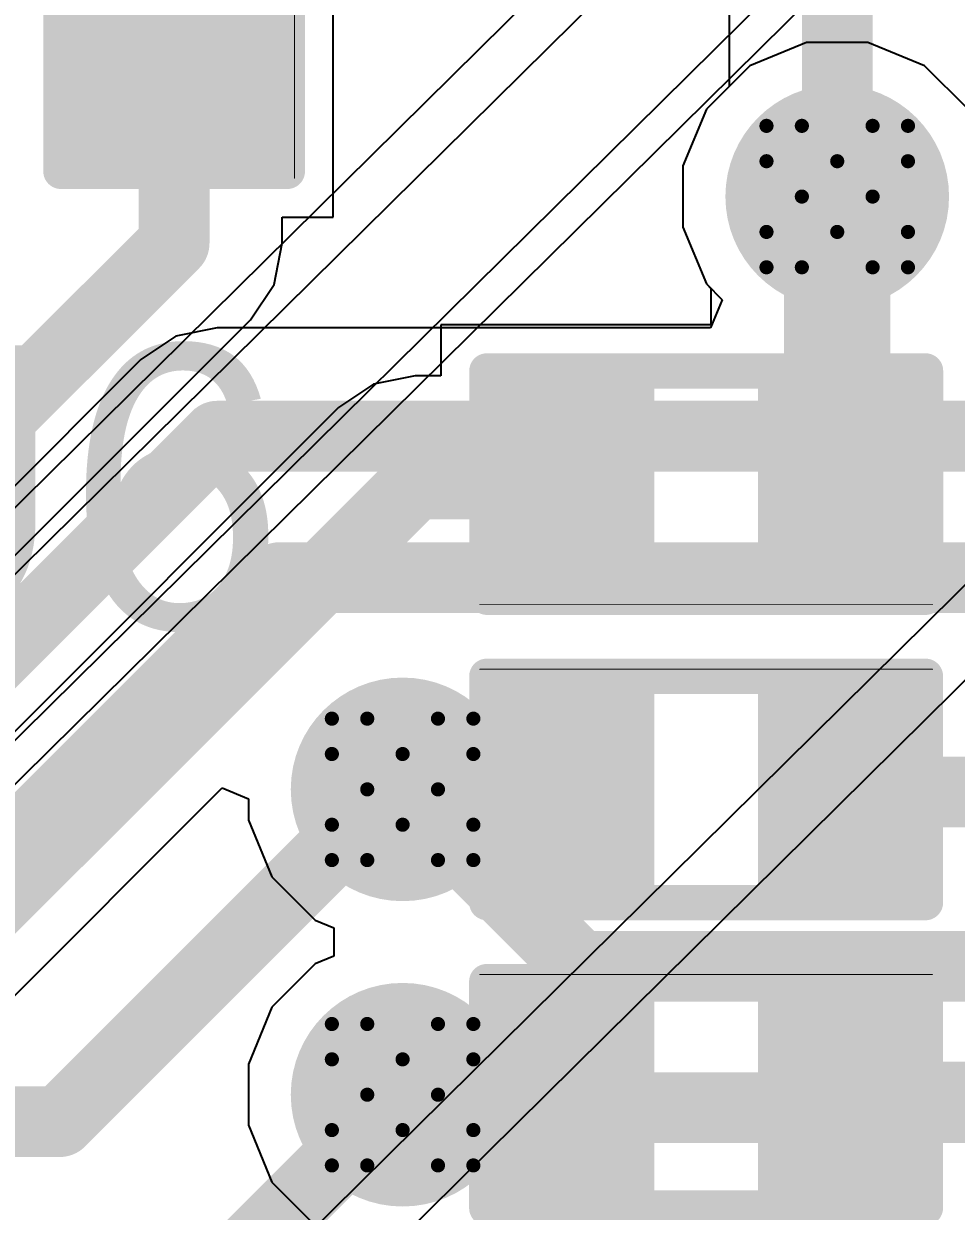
# Model space of a CAD drawing. Header units: inches. Extents: x 0 to 212, y 0 to 208.
# Drawn here: x 4.5354 to 4.6672, y 2.7731 to 2.941 of the extents above; entities that cross this region are included whole.
import ezdxf

# ---------------------------------------------------------------- set-up
doc = ezdxf.new("R2010")
doc.units = ezdxf.units.IN
doc.header["$MEASUREMENT"] = 0
for name, color, linetype in [('Bottom Layer', 5, 'Continuous'), ('Bottom Solder', 6, 'Continuous'), ('Drill Drawing', 1, 'Continuous'), ('Top Layer', 1, 'Continuous'), ('Top Overlay', 2, 'Continuous'), ('Top Paste', 8, 'Continuous'), ('Top Solder', 216, 'Continuous'), ('Via Holes', 16, 'Continuous')]:
    doc.layers.add(name, color=color, linetype=linetype)
doc.styles.add('Arial', font='', dxfattribs={"height": 0.2})
doc.styles.get('Arial').set_extended_font_data('Arial')

# ---------------------------------------------------------------- blocks, each defined once
blk = doc.blocks.new('28_UFQFPN__4_4__11')
at = {"layer": 'Top Solder'}
for p in [(-0.06255, -0.05074), (-0.05074, -0.06255), (0.06147, -0.06255), (0.06737, 0.08706), (0.08706, 0.06737), (0.08706, -0.05074)]:
    blk.add_line(p, (207.68418, 205.16589), dxfattribs=at)
blk = doc.blocks.new('R___0402_38')
at = {"layer": 'Top Layer'}
for points in [[(-0.0275, -0.0125), (-0.0275, 0.0125), (-0.0095, 0.0125), (-0.0095, -0.0125)], [(0.0095, -0.0125), (0.0095, 0.0125), (0.0275, 0.0125), (0.0275, -0.0125)]]:
    blk.add_hatch(color=1, dxfattribs=at).paths.add_polyline_path(points)
at = {"layer": 'Top Paste'}
for points in [[(-0.0275, -0.0125), (-0.0275, 0.0125), (-0.0095, 0.0125), (-0.0095, -0.0125)], [(0.0095, -0.0125), (0.0095, 0.0125), (0.0275, 0.0125), (0.0275, -0.0125)]]:
    blk.add_hatch(color=8, dxfattribs=at).paths.add_polyline_path(points)
at = {"layer": 'Top Solder'}
for points in [[(-0.02967, -0.01467), (-0.02967, 0.01467), (-0.00733, 0.01467), (-0.00733, -0.01467)], [(0.00733, -0.01467), (0.00733, 0.01467), (0.02967, 0.01467), (0.02967, -0.01467)]]:
    blk.add_hatch(color=216, dxfattribs=at).paths.add_polyline_path(points)
at = {"layer": 'Top Overlay'}
for points in [[(-0.031, 0.016, 0.005, 0.005, 0), (-0.031, -0.016, 0.005, 0.005, 0)], [(-0.031, 0.016, 0.005, 0.005, 0), (0.031, 0.016, 0.005, 0.005, 0)], [(0.031, 0.016, 0.005, 0.005, 0), (0.031, -0.016, 0.005, 0.005, 0)], [(-0.031, -0.016, 0.005, 0.005, 0), (0.031, -0.016, 0.005, 0.005, 0)], [(-0.032, -0.017, 0.000127, 0.000127, 0), (0.032, -0.017, 0.000127, 0.000127, 0)]]:
    blk.add_lwpolyline(points, format="xyseb", dxfattribs=at)
for points in [[(-0.03225, 0.016, 0.0025, 0.0025, 1), (-0.02975, 0.016, 0.0025, 0.0025, 1)], [(-0.03225, 0.016, 0.0025, 0.0025, 1), (-0.02975, 0.016, 0.0025, 0.0025, 1)], [(0.02975, 0.016, 0.0025, 0.0025, 1), (0.03225, 0.016, 0.0025, 0.0025, 1)], [(0.02975, 0.016, 0.0025, 0.0025, 1), (0.03225, 0.016, 0.0025, 0.0025, 1)], [(-0.03225, -0.016, 0.0025, 0.0025, 1), (-0.02975, -0.016, 0.0025, 0.0025, 1)], [(-0.03225, -0.016, 0.0025, 0.0025, 1), (-0.02975, -0.016, 0.0025, 0.0025, 1)], [(0.02975, -0.016, 0.0025, 0.0025, 1), (0.03225, -0.016, 0.0025, 0.0025, 1)], [(0.02975, -0.016, 0.0025, 0.0025, 1), (0.03225, -0.016, 0.0025, 0.0025, 1)], [(-0.03203, -0.017, 0.0000635, 0.0000635, 1), (-0.03197, -0.017, 0.0000635, 0.0000635, 1)], [(0.03197, -0.017, 0.0000635, 0.0000635, 1), (0.03203, -0.017, 0.0000635, 0.0000635, 1)]]:
    blk.add_lwpolyline(points, format="xyseb", close=True, dxfattribs=at)
blk = doc.blocks.new('R___0402_39')
at = {"layer": 'Top Layer'}
for points in [[(-0.0275, -0.0125), (-0.0275, 0.0125), (-0.0095, 0.0125), (-0.0095, -0.0125)], [(0.0095, -0.0125), (0.0095, 0.0125), (0.0275, 0.0125), (0.0275, -0.0125)]]:
    blk.add_hatch(color=1, dxfattribs=at).paths.add_polyline_path(points)
at = {"layer": 'Top Paste'}
for points in [[(-0.0275, -0.0125), (-0.0275, 0.0125), (-0.0095, 0.0125), (-0.0095, -0.0125)], [(0.0095, -0.0125), (0.0095, 0.0125), (0.0275, 0.0125), (0.0275, -0.0125)]]:
    blk.add_hatch(color=8, dxfattribs=at).paths.add_polyline_path(points)
at = {"layer": 'Top Solder'}
for points in [[(-0.02967, -0.01467), (-0.02967, 0.01467), (-0.00733, 0.01467), (-0.00733, -0.01467)], [(0.00733, -0.01467), (0.00733, 0.01467), (0.02967, 0.01467), (0.02967, -0.01467)]]:
    blk.add_hatch(color=216, dxfattribs=at).paths.add_polyline_path(points)
at = {"layer": 'Top Overlay'}
for points in [[(-0.031, -0.016, 0.005, 0.005, 0), (-0.031, 0.016, 0.005, 0.005, 0)], [(-0.031, 0.016, 0.005, 0.005, 0), (0.031, 0.016, 0.005, 0.005, 0)], [(0.031, -0.016, 0.005, 0.005, 0), (0.031, 0.016, 0.005, 0.005, 0)], [(-0.031, -0.016, 0.005, 0.005, 0), (0.031, -0.016, 0.005, 0.005, 0)], [(-0.032, -0.017, 0.000127, 0.000127, 0), (0.032, -0.017, 0.000127, 0.000127, 0)]]:
    blk.add_lwpolyline(points, format="xyseb", dxfattribs=at)
for points in [[(-0.03225, 0.016, 0.0025, 0.0025, 1), (-0.02975, 0.016, 0.0025, 0.0025, 1)], [(-0.03225, 0.016, 0.0025, 0.0025, 1), (-0.02975, 0.016, 0.0025, 0.0025, 1)], [(0.02975, 0.016, 0.0025, 0.0025, 1), (0.03225, 0.016, 0.0025, 0.0025, 1)], [(0.02975, 0.016, 0.0025, 0.0025, 1), (0.03225, 0.016, 0.0025, 0.0025, 1)], [(-0.03225, -0.016, 0.0025, 0.0025, 1), (-0.02975, -0.016, 0.0025, 0.0025, 1)], [(-0.03225, -0.016, 0.0025, 0.0025, 1), (-0.02975, -0.016, 0.0025, 0.0025, 1)], [(0.02975, -0.016, 0.0025, 0.0025, 1), (0.03225, -0.016, 0.0025, 0.0025, 1)], [(0.02975, -0.016, 0.0025, 0.0025, 1), (0.03225, -0.016, 0.0025, 0.0025, 1)], [(-0.03203, -0.017, 0.0000635, 0.0000635, 1), (-0.03197, -0.017, 0.0000635, 0.0000635, 1)], [(0.03197, -0.017, 0.0000635, 0.0000635, 1), (0.03203, -0.017, 0.0000635, 0.0000635, 1)]]:
    blk.add_lwpolyline(points, format="xyseb", close=True, dxfattribs=at)
blk = doc.blocks.new('R___0402_40')
at = {"layer": 'Top Layer'}
for points in [[(-0.0275, -0.0125), (-0.0275, 0.0125), (-0.0095, 0.0125), (-0.0095, -0.0125)], [(0.0095, -0.0125), (0.0095, 0.0125), (0.0275, 0.0125), (0.0275, -0.0125)]]:
    blk.add_hatch(color=1, dxfattribs=at).paths.add_polyline_path(points)
at = {"layer": 'Top Paste'}
for points in [[(-0.0275, -0.0125), (-0.0275, 0.0125), (-0.0095, 0.0125), (-0.0095, -0.0125)], [(0.0095, -0.0125), (0.0095, 0.0125), (0.0275, 0.0125), (0.0275, -0.0125)]]:
    blk.add_hatch(color=8, dxfattribs=at).paths.add_polyline_path(points)
at = {"layer": 'Top Solder'}
for points in [[(-0.02967, -0.01467), (-0.02967, 0.01467), (-0.00733, 0.01467), (-0.00733, -0.01467)], [(0.00733, -0.01467), (0.00733, 0.01467), (0.02967, 0.01467), (0.02967, -0.01467)]]:
    blk.add_hatch(color=216, dxfattribs=at).paths.add_polyline_path(points)
at = {"layer": 'Top Overlay'}
for points in [[(-0.031, 0.016, 0.005, 0.005, 0), (-0.031, -0.016, 0.005, 0.005, 0)], [(0.031, 0.016, 0.005, 0.005, 0), (-0.031, 0.016, 0.005, 0.005, 0)], [(0.031, 0.016, 0.005, 0.005, 0), (0.031, -0.016, 0.005, 0.005, 0)], [(0.031, -0.016, 0.005, 0.005, 0), (-0.031, -0.016, 0.005, 0.005, 0)], [(0.032, -0.017, 0.000127, 0.000127, 0), (-0.032, -0.017, 0.000127, 0.000127, 0)]]:
    blk.add_lwpolyline(points, format="xyseb", dxfattribs=at)
for points in [[(-0.03225, 0.016, 0.0025, 0.0025, 1), (-0.02975, 0.016, 0.0025, 0.0025, 1)], [(-0.03225, 0.016, 0.0025, 0.0025, 1), (-0.02975, 0.016, 0.0025, 0.0025, 1)], [(0.02975, 0.016, 0.0025, 0.0025, 1), (0.03225, 0.016, 0.0025, 0.0025, 1)], [(0.02975, 0.016, 0.0025, 0.0025, 1), (0.03225, 0.016, 0.0025, 0.0025, 1)], [(-0.03225, -0.016, 0.0025, 0.0025, 1), (-0.02975, -0.016, 0.0025, 0.0025, 1)], [(-0.03225, -0.016, 0.0025, 0.0025, 1), (-0.02975, -0.016, 0.0025, 0.0025, 1)], [(0.02975, -0.016, 0.0025, 0.0025, 1), (0.03225, -0.016, 0.0025, 0.0025, 1)], [(0.02975, -0.016, 0.0025, 0.0025, 1), (0.03225, -0.016, 0.0025, 0.0025, 1)], [(-0.03203, -0.017, 0.0000635, 0.0000635, 1), (-0.03197, -0.017, 0.0000635, 0.0000635, 1)], [(0.03197, -0.017, 0.0000635, 0.0000635, 1), (0.03203, -0.017, 0.0000635, 0.0000635, 1)]]:
    blk.add_lwpolyline(points, format="xyseb", close=True, dxfattribs=at)
blk = doc.blocks.new('R___0402_41')
at = {"layer": 'Top Layer'}
for points in [[(-0.0275, -0.0125), (-0.0275, 0.0125), (-0.0095, 0.0125), (-0.0095, -0.0125)], [(0.0095, -0.0125), (0.0095, 0.0125), (0.0275, 0.0125), (0.0275, -0.0125)]]:
    blk.add_hatch(color=1, dxfattribs=at).paths.add_polyline_path(points)
at = {"layer": 'Top Paste'}
for points in [[(-0.0275, -0.0125), (-0.0275, 0.0125), (-0.0095, 0.0125), (-0.0095, -0.0125)], [(0.0095, -0.0125), (0.0095, 0.0125), (0.0275, 0.0125), (0.0275, -0.0125)]]:
    blk.add_hatch(color=8, dxfattribs=at).paths.add_polyline_path(points)
at = {"layer": 'Top Solder'}
for points in [[(-0.02967, -0.01467), (-0.02967, 0.01467), (-0.00733, 0.01467), (-0.00733, -0.01467)], [(0.00733, -0.01467), (0.00733, 0.01467), (0.02967, 0.01467), (0.02967, -0.01467)]]:
    blk.add_hatch(color=216, dxfattribs=at).paths.add_polyline_path(points)
at = {"layer": 'Top Overlay'}
for points in [[(-0.031, 0.016, 0.005, 0.005, 0), (-0.031, -0.016, 0.005, 0.005, 0)], [(0.031, 0.016, 0.005, 0.005, 0), (-0.031, 0.016, 0.005, 0.005, 0)], [(0.031, 0.016, 0.005, 0.005, 0), (0.031, -0.016, 0.005, 0.005, 0)], [(0.031, -0.016, 0.005, 0.005, 0), (-0.031, -0.016, 0.005, 0.005, 0)], [(0.032, -0.017, 0.000127, 0.000127, 0), (-0.032, -0.017, 0.000127, 0.000127, 0)]]:
    blk.add_lwpolyline(points, format="xyseb", dxfattribs=at)
for points in [[(-0.03225, 0.016, 0.0025, 0.0025, 1), (-0.02975, 0.016, 0.0025, 0.0025, 1)], [(-0.03225, 0.016, 0.0025, 0.0025, 1), (-0.02975, 0.016, 0.0025, 0.0025, 1)], [(0.02975, 0.016, 0.0025, 0.0025, 1), (0.03225, 0.016, 0.0025, 0.0025, 1)], [(0.02975, 0.016, 0.0025, 0.0025, 1), (0.03225, 0.016, 0.0025, 0.0025, 1)], [(-0.03225, -0.016, 0.0025, 0.0025, 1), (-0.02975, -0.016, 0.0025, 0.0025, 1)], [(-0.03225, -0.016, 0.0025, 0.0025, 1), (-0.02975, -0.016, 0.0025, 0.0025, 1)], [(0.02975, -0.016, 0.0025, 0.0025, 1), (0.03225, -0.016, 0.0025, 0.0025, 1)], [(0.02975, -0.016, 0.0025, 0.0025, 1), (0.03225, -0.016, 0.0025, 0.0025, 1)], [(-0.03203, -0.017, 0.0000635, 0.0000635, 1), (-0.03197, -0.017, 0.0000635, 0.0000635, 1)], [(0.03197, -0.017, 0.0000635, 0.0000635, 1), (0.03203, -0.017, 0.0000635, 0.0000635, 1)]]:
    blk.add_lwpolyline(points, format="xyseb", close=True, dxfattribs=at)

msp = doc.modelspace()

# ---------------------------------------------------------------- hatches: boundary and pattern name
at = {"layer": 'Bottom Layer'}
h = msp.add_hatch(color=5, dxfattribs=at)
edge = h.paths.add_edge_path()
edge.add_arc((4.65042, 2.91657), 0.01181, 0, 360)
h = msp.add_hatch(color=5, dxfattribs=at)
edge = h.paths.add_edge_path()
edge.add_arc((4.58898, 2.83274), 0.01181, 0, 360)
h = msp.add_hatch(color=5, dxfattribs=at)
edge = h.paths.add_edge_path()
edge.add_arc((4.58898, 2.78956), 0.01181, 0, 360)
at = {"layer": 'Bottom Solder'}
h = msp.add_hatch(color=6, dxfattribs=at)
edge = h.paths.add_edge_path()
edge.add_arc((4.65042, 2.91657), 0.01581, 0, 360)
h = msp.add_hatch(color=6, dxfattribs=at)
edge = h.paths.add_edge_path()
edge.add_arc((4.58898, 2.83274), 0.01581, 0, 360)
h = msp.add_hatch(color=6, dxfattribs=at)
edge = h.paths.add_edge_path()
edge.add_arc((4.58898, 2.78956), 0.01581, 0, 360)
at = {"layer": 'Top Layer'}
h = msp.add_hatch(color=1, dxfattribs=at)
edge = h.paths.add_edge_path()
edge.add_arc((4.65042, 2.91657), 0.01181, 0, 360)
h = msp.add_hatch(color=1, dxfattribs=at)
edge = h.paths.add_edge_path()
edge.add_arc((4.58898, 2.83274), 0.01181, 0, 360)
h = msp.add_hatch(color=1, dxfattribs=at)
edge = h.paths.add_edge_path()
edge.add_arc((4.58898, 2.78956), 0.01181, 0, 360)
at = {"layer": 'Top Solder'}
h = msp.add_hatch(color=216, dxfattribs=at)
edge = h.paths.add_edge_path()
edge.add_arc((4.65042, 2.91657), 0.01581, 0, 360)
h = msp.add_hatch(color=216, dxfattribs=at)
edge = h.paths.add_edge_path()
edge.add_arc((4.58898, 2.83274), 0.01581, 0, 360)
h = msp.add_hatch(color=216, dxfattribs=at)
edge = h.paths.add_edge_path()
edge.add_arc((4.58898, 2.78956), 0.01581, 0, 360)
at = {"layer": 'Via Holes'}
h = msp.add_hatch(color=7, dxfattribs=at)
edge = h.paths.add_edge_path()
edge.add_arc((4.65042, 2.91657), 0.00591, 0, 360)
h = msp.add_hatch(color=7, dxfattribs=at)
edge = h.paths.add_edge_path()
edge.add_arc((4.58898, 2.83274), 0.00591, 0, 360)
h = msp.add_hatch(color=7, dxfattribs=at)
edge = h.paths.add_edge_path()
edge.add_arc((4.58898, 2.78956), 0.00591, 0, 360)

# ---------------------------------------------------------------- linework, layer by layer
at = {"layer": 'Bottom Layer'}
for p, q in [((4.63513, 3.01515), (4.63513, 2.93212)), ((4.63513, 2.93212), (4.63193, 2.92893)), ((4.63193, 2.92893), (4.62861, 2.92091)), ((4.62861, 2.92091), (4.62861, 2.91223)), ((4.62861, 2.91223), (4.63193, 2.90422)), ((4.63193, 2.90422), (4.63416, 2.90199)), ((4.63416, 2.90199), (4.63251, 2.89799)), ((4.55693, 2.89682), (4.55197, 2.89351)), ((4.56278, 2.89799), (4.55693, 2.89682)), ((4.63251, 2.89799), (4.56278, 2.89799)), ((4.55197, 2.89351), (4.50076, 2.8423)), ((4.52291, 2.79238), (4.56347, 2.83295)), ((4.56347, 2.83295), (4.56717, 2.83142)), ((4.56717, 2.83142), (4.56717, 2.8284)), ((4.56717, 2.8284), (4.57049, 2.82038)), ((4.57049, 2.82038), (4.57663, 2.81425)), ((4.57663, 2.81425), (4.57927, 2.81315)), ((4.57927, 2.81315), (4.57927, 2.80915)), ((4.57663, 2.80805), (4.57049, 2.80192)), ((4.57927, 2.80915), (4.57663, 2.80805)), ((4.57049, 2.80192), (4.56717, 2.7939)), ((4.56717, 2.7939), (4.56717, 2.78523)), ((4.56717, 2.78523), (4.57049, 2.77721)), ((4.57049, 2.77721), (4.57663, 2.77107))]:
    msp.add_line(p, q, dxfattribs=at)
for points in [[(4.65042, 2.91657, 0.01, 0.01, 0), (4.65042, 3.11489, 0.01, 0.01, 0)], [(4.5071, 2.827, 0.01, 0.01, 0), (4.56278, 2.88269, 0.01, 0.01, 0)], [(4.56278, 2.88269, 0.01, 0.01, 0), (4.70972, 2.88269, 0.01, 0.01, 0)], [(4.51209, 2.80319, 0.01, 0.01, 0), (4.57159, 2.86269, 0.01, 0.01, 0)], [(4.57159, 2.86269, 0.01, 0.01, 0), (4.67994, 2.86269, 0.01, 0.01, 0)], [(4.58898, 2.83274, 0.01, 0.01, 0), (4.61401, 2.80771, 0.01, 0.01, 0)], [(4.61401, 2.80771, 0.01, 0.01, 0), (4.76771, 2.80771, 0.01, 0.01, 0)], [(4.58898, 2.78956, 0.01, 0.01, 0), (4.59084, 2.78771, 0.01, 0.01, 0)], [(4.59084, 2.78771, 0.01, 0.01, 0), (4.77635, 2.78771, 0.01, 0.01, 0)]]:
    msp.add_lwpolyline(points, format="xyseb", dxfattribs=at)
for points in [[(4.64792, 2.91657, 0.005, 0.005, 1), (4.65292, 2.91657, 0.005, 0.005, 1)], [(4.56028, 2.88269, 0.005, 0.005, 1), (4.56528, 2.88269, 0.005, 0.005, 1)], [(4.56028, 2.88269, 0.005, 0.005, 1), (4.56528, 2.88269, 0.005, 0.005, 1)], [(4.56909, 2.86269, 0.005, 0.005, 1), (4.57409, 2.86269, 0.005, 0.005, 1)], [(4.56909, 2.86269, 0.005, 0.005, 1), (4.57409, 2.86269, 0.005, 0.005, 1)], [(4.58648, 2.83274, 0.005, 0.005, 1), (4.59148, 2.83274, 0.005, 0.005, 1)], [(4.61151, 2.80771, 0.005, 0.005, 1), (4.61651, 2.80771, 0.005, 0.005, 1)], [(4.61151, 2.80771, 0.005, 0.005, 1), (4.61651, 2.80771, 0.005, 0.005, 1)], [(4.58648, 2.78956, 0.005, 0.005, 1), (4.59148, 2.78956, 0.005, 0.005, 1)], [(4.58834, 2.78771, 0.005, 0.005, 1), (4.59334, 2.78771, 0.005, 0.005, 1)], [(4.58834, 2.78771, 0.005, 0.005, 1), (4.59334, 2.78771, 0.005, 0.005, 1)]]:
    msp.add_lwpolyline(points, format="xyseb", close=True, dxfattribs=at)
at = {"layer": 'Drill Drawing'}
for points in [[(4.64042, 2.92157, 0.002, 0.002, 0), (4.64042, 2.92657, 0.002, 0.002, 0)], [(4.64042, 2.92657, 0.002, 0.002, 0), (4.64542, 2.92657, 0.002, 0.002, 0)], [(4.64542, 2.92657, 0.002, 0.002, 0), (4.65042, 2.92157, 0.002, 0.002, 0)], [(4.65042, 2.92157, 0.002, 0.002, 0), (4.65542, 2.92657, 0.002, 0.002, 0)], [(4.65542, 2.92657, 0.002, 0.002, 0), (4.66042, 2.92657, 0.002, 0.002, 0)], [(4.66042, 2.92157, 0.002, 0.002, 0), (4.66042, 2.92657, 0.002, 0.002, 0)], [(4.64042, 2.92157, 0.002, 0.002, 0), (4.64542, 2.91657, 0.002, 0.002, 0)], [(4.65542, 2.91657, 0.002, 0.002, 0), (4.66042, 2.92157, 0.002, 0.002, 0)], [(4.64042, 2.91157, 0.002, 0.002, 0), (4.64542, 2.91657, 0.002, 0.002, 0)], [(4.65542, 2.91657, 0.002, 0.002, 0), (4.66042, 2.91157, 0.002, 0.002, 0)], [(4.64042, 2.90657, 0.002, 0.002, 0), (4.64042, 2.91157, 0.002, 0.002, 0)], [(4.64542, 2.90657, 0.002, 0.002, 0), (4.65042, 2.91157, 0.002, 0.002, 0)], [(4.65042, 2.91157, 0.002, 0.002, 0), (4.65542, 2.90657, 0.002, 0.002, 0)], [(4.66042, 2.90657, 0.002, 0.002, 0), (4.66042, 2.91157, 0.002, 0.002, 0)], [(4.64042, 2.90657, 0.002, 0.002, 0), (4.64542, 2.90657, 0.002, 0.002, 0)], [(4.65542, 2.90657, 0.002, 0.002, 0), (4.66042, 2.90657, 0.002, 0.002, 0)], [(4.57898, 2.83774, 0.002, 0.002, 0), (4.57898, 2.84274, 0.002, 0.002, 0)], [(4.57898, 2.84274, 0.002, 0.002, 0), (4.58398, 2.84274, 0.002, 0.002, 0)], [(4.58398, 2.84274, 0.002, 0.002, 0), (4.58898, 2.83774, 0.002, 0.002, 0)], [(4.58898, 2.83774, 0.002, 0.002, 0), (4.59398, 2.84274, 0.002, 0.002, 0)], [(4.59398, 2.84274, 0.002, 0.002, 0), (4.59898, 2.84274, 0.002, 0.002, 0)], [(4.59898, 2.83774, 0.002, 0.002, 0), (4.59898, 2.84274, 0.002, 0.002, 0)], [(4.57898, 2.83774, 0.002, 0.002, 0), (4.58398, 2.83274, 0.002, 0.002, 0)], [(4.59398, 2.83274, 0.002, 0.002, 0), (4.59898, 2.83774, 0.002, 0.002, 0)], [(4.57898, 2.82774, 0.002, 0.002, 0), (4.58398, 2.83274, 0.002, 0.002, 0)], [(4.59398, 2.83274, 0.002, 0.002, 0), (4.59898, 2.82774, 0.002, 0.002, 0)], [(4.57898, 2.82274, 0.002, 0.002, 0), (4.57898, 2.82774, 0.002, 0.002, 0)], [(4.58398, 2.82274, 0.002, 0.002, 0), (4.58898, 2.82774, 0.002, 0.002, 0)], [(4.58898, 2.82774, 0.002, 0.002, 0), (4.59398, 2.82274, 0.002, 0.002, 0)], [(4.59898, 2.82274, 0.002, 0.002, 0), (4.59898, 2.82774, 0.002, 0.002, 0)], [(4.57898, 2.82274, 0.002, 0.002, 0), (4.58398, 2.82274, 0.002, 0.002, 0)], [(4.59398, 2.82274, 0.002, 0.002, 0), (4.59898, 2.82274, 0.002, 0.002, 0)], [(4.57898, 2.79456, 0.002, 0.002, 0), (4.57898, 2.79956, 0.002, 0.002, 0)], [(4.57898, 2.79956, 0.002, 0.002, 0), (4.58398, 2.79956, 0.002, 0.002, 0)], [(4.58398, 2.79956, 0.002, 0.002, 0), (4.58898, 2.79456, 0.002, 0.002, 0)], [(4.58898, 2.79456, 0.002, 0.002, 0), (4.59398, 2.79956, 0.002, 0.002, 0)], [(4.59398, 2.79956, 0.002, 0.002, 0), (4.59898, 2.79956, 0.002, 0.002, 0)], [(4.59898, 2.79456, 0.002, 0.002, 0), (4.59898, 2.79956, 0.002, 0.002, 0)], [(4.57898, 2.79456, 0.002, 0.002, 0), (4.58398, 2.78956, 0.002, 0.002, 0)], [(4.59398, 2.78956, 0.002, 0.002, 0), (4.59898, 2.79456, 0.002, 0.002, 0)], [(4.57898, 2.78456, 0.002, 0.002, 0), (4.58398, 2.78956, 0.002, 0.002, 0)], [(4.59398, 2.78956, 0.002, 0.002, 0), (4.59898, 2.78456, 0.002, 0.002, 0)], [(4.57898, 2.77956, 0.002, 0.002, 0), (4.57898, 2.78456, 0.002, 0.002, 0)], [(4.58398, 2.77956, 0.002, 0.002, 0), (4.58898, 2.78456, 0.002, 0.002, 0)], [(4.58898, 2.78456, 0.002, 0.002, 0), (4.59398, 2.77956, 0.002, 0.002, 0)], [(4.59898, 2.77956, 0.002, 0.002, 0), (4.59898, 2.78456, 0.002, 0.002, 0)], [(4.57898, 2.77956, 0.002, 0.002, 0), (4.58398, 2.77956, 0.002, 0.002, 0)], [(4.59398, 2.77956, 0.002, 0.002, 0), (4.59898, 2.77956, 0.002, 0.002, 0)]]:
    msp.add_lwpolyline(points, format="xyseb", dxfattribs=at)
for points in [[(4.63992, 2.92657, 0.001, 0.001, 1), (4.64092, 2.92657, 0.001, 0.001, 1)], [(4.63992, 2.92657, 0.001, 0.001, 1), (4.64092, 2.92657, 0.001, 0.001, 1)], [(4.64492, 2.92657, 0.001, 0.001, 1), (4.64592, 2.92657, 0.001, 0.001, 1)], [(4.64492, 2.92657, 0.001, 0.001, 1), (4.64592, 2.92657, 0.001, 0.001, 1)], [(4.65492, 2.92657, 0.001, 0.001, 1), (4.65592, 2.92657, 0.001, 0.001, 1)], [(4.65492, 2.92657, 0.001, 0.001, 1), (4.65592, 2.92657, 0.001, 0.001, 1)], [(4.65992, 2.92657, 0.001, 0.001, 1), (4.66092, 2.92657, 0.001, 0.001, 1)], [(4.65992, 2.92657, 0.001, 0.001, 1), (4.66092, 2.92657, 0.001, 0.001, 1)], [(4.63992, 2.92157, 0.001, 0.001, 1), (4.64092, 2.92157, 0.001, 0.001, 1)], [(4.63992, 2.92157, 0.001, 0.001, 1), (4.64092, 2.92157, 0.001, 0.001, 1)], [(4.64992, 2.92157, 0.001, 0.001, 1), (4.65092, 2.92157, 0.001, 0.001, 1)], [(4.64992, 2.92157, 0.001, 0.001, 1), (4.65092, 2.92157, 0.001, 0.001, 1)], [(4.65992, 2.92157, 0.001, 0.001, 1), (4.66092, 2.92157, 0.001, 0.001, 1)], [(4.65992, 2.92157, 0.001, 0.001, 1), (4.66092, 2.92157, 0.001, 0.001, 1)], [(4.64492, 2.91657, 0.001, 0.001, 1), (4.64592, 2.91657, 0.001, 0.001, 1)], [(4.64492, 2.91657, 0.001, 0.001, 1), (4.64592, 2.91657, 0.001, 0.001, 1)], [(4.65492, 2.91657, 0.001, 0.001, 1), (4.65592, 2.91657, 0.001, 0.001, 1)], [(4.65492, 2.91657, 0.001, 0.001, 1), (4.65592, 2.91657, 0.001, 0.001, 1)], [(4.63992, 2.91157, 0.001, 0.001, 1), (4.64092, 2.91157, 0.001, 0.001, 1)], [(4.63992, 2.91157, 0.001, 0.001, 1), (4.64092, 2.91157, 0.001, 0.001, 1)], [(4.64992, 2.91157, 0.001, 0.001, 1), (4.65092, 2.91157, 0.001, 0.001, 1)], [(4.64992, 2.91157, 0.001, 0.001, 1), (4.65092, 2.91157, 0.001, 0.001, 1)], [(4.65992, 2.91157, 0.001, 0.001, 1), (4.66092, 2.91157, 0.001, 0.001, 1)], [(4.65992, 2.91157, 0.001, 0.001, 1), (4.66092, 2.91157, 0.001, 0.001, 1)], [(4.63992, 2.90657, 0.001, 0.001, 1), (4.64092, 2.90657, 0.001, 0.001, 1)], [(4.63992, 2.90657, 0.001, 0.001, 1), (4.64092, 2.90657, 0.001, 0.001, 1)], [(4.64492, 2.90657, 0.001, 0.001, 1), (4.64592, 2.90657, 0.001, 0.001, 1)], [(4.64492, 2.90657, 0.001, 0.001, 1), (4.64592, 2.90657, 0.001, 0.001, 1)], [(4.65492, 2.90657, 0.001, 0.001, 1), (4.65592, 2.90657, 0.001, 0.001, 1)], [(4.65492, 2.90657, 0.001, 0.001, 1), (4.65592, 2.90657, 0.001, 0.001, 1)], [(4.65992, 2.90657, 0.001, 0.001, 1), (4.66092, 2.90657, 0.001, 0.001, 1)], [(4.65992, 2.90657, 0.001, 0.001, 1), (4.66092, 2.90657, 0.001, 0.001, 1)], [(4.57848, 2.84274, 0.001, 0.001, 1), (4.57948, 2.84274, 0.001, 0.001, 1)], [(4.57848, 2.84274, 0.001, 0.001, 1), (4.57948, 2.84274, 0.001, 0.001, 1)], [(4.58348, 2.84274, 0.001, 0.001, 1), (4.58448, 2.84274, 0.001, 0.001, 1)], [(4.58348, 2.84274, 0.001, 0.001, 1), (4.58448, 2.84274, 0.001, 0.001, 1)], [(4.59348, 2.84274, 0.001, 0.001, 1), (4.59448, 2.84274, 0.001, 0.001, 1)], [(4.59348, 2.84274, 0.001, 0.001, 1), (4.59448, 2.84274, 0.001, 0.001, 1)], [(4.59848, 2.84274, 0.001, 0.001, 1), (4.59948, 2.84274, 0.001, 0.001, 1)], [(4.59848, 2.84274, 0.001, 0.001, 1), (4.59948, 2.84274, 0.001, 0.001, 1)], [(4.57848, 2.83774, 0.001, 0.001, 1), (4.57948, 2.83774, 0.001, 0.001, 1)], [(4.57848, 2.83774, 0.001, 0.001, 1), (4.57948, 2.83774, 0.001, 0.001, 1)], [(4.58848, 2.83774, 0.001, 0.001, 1), (4.58948, 2.83774, 0.001, 0.001, 1)], [(4.58848, 2.83774, 0.001, 0.001, 1), (4.58948, 2.83774, 0.001, 0.001, 1)], [(4.59848, 2.83774, 0.001, 0.001, 1), (4.59948, 2.83774, 0.001, 0.001, 1)], [(4.59848, 2.83774, 0.001, 0.001, 1), (4.59948, 2.83774, 0.001, 0.001, 1)], [(4.58348, 2.83274, 0.001, 0.001, 1), (4.58448, 2.83274, 0.001, 0.001, 1)], [(4.58348, 2.83274, 0.001, 0.001, 1), (4.58448, 2.83274, 0.001, 0.001, 1)], [(4.59348, 2.83274, 0.001, 0.001, 1), (4.59448, 2.83274, 0.001, 0.001, 1)], [(4.59348, 2.83274, 0.001, 0.001, 1), (4.59448, 2.83274, 0.001, 0.001, 1)], [(4.57848, 2.82774, 0.001, 0.001, 1), (4.57948, 2.82774, 0.001, 0.001, 1)], [(4.57848, 2.82774, 0.001, 0.001, 1), (4.57948, 2.82774, 0.001, 0.001, 1)], [(4.58848, 2.82774, 0.001, 0.001, 1), (4.58948, 2.82774, 0.001, 0.001, 1)], [(4.58848, 2.82774, 0.001, 0.001, 1), (4.58948, 2.82774, 0.001, 0.001, 1)], [(4.59848, 2.82774, 0.001, 0.001, 1), (4.59948, 2.82774, 0.001, 0.001, 1)], [(4.59848, 2.82774, 0.001, 0.001, 1), (4.59948, 2.82774, 0.001, 0.001, 1)], [(4.57848, 2.82274, 0.001, 0.001, 1), (4.57948, 2.82274, 0.001, 0.001, 1)], [(4.57848, 2.82274, 0.001, 0.001, 1), (4.57948, 2.82274, 0.001, 0.001, 1)], [(4.58348, 2.82274, 0.001, 0.001, 1), (4.58448, 2.82274, 0.001, 0.001, 1)], [(4.58348, 2.82274, 0.001, 0.001, 1), (4.58448, 2.82274, 0.001, 0.001, 1)], [(4.59348, 2.82274, 0.001, 0.001, 1), (4.59448, 2.82274, 0.001, 0.001, 1)], [(4.59348, 2.82274, 0.001, 0.001, 1), (4.59448, 2.82274, 0.001, 0.001, 1)], [(4.59848, 2.82274, 0.001, 0.001, 1), (4.59948, 2.82274, 0.001, 0.001, 1)], [(4.59848, 2.82274, 0.001, 0.001, 1), (4.59948, 2.82274, 0.001, 0.001, 1)], [(4.57848, 2.79956, 0.001, 0.001, 1), (4.57948, 2.79956, 0.001, 0.001, 1)], [(4.57848, 2.79956, 0.001, 0.001, 1), (4.57948, 2.79956, 0.001, 0.001, 1)], [(4.58348, 2.79956, 0.001, 0.001, 1), (4.58448, 2.79956, 0.001, 0.001, 1)], [(4.58348, 2.79956, 0.001, 0.001, 1), (4.58448, 2.79956, 0.001, 0.001, 1)], [(4.59348, 2.79956, 0.001, 0.001, 1), (4.59448, 2.79956, 0.001, 0.001, 1)], [(4.59348, 2.79956, 0.001, 0.001, 1), (4.59448, 2.79956, 0.001, 0.001, 1)], [(4.59848, 2.79956, 0.001, 0.001, 1), (4.59948, 2.79956, 0.001, 0.001, 1)], [(4.59848, 2.79956, 0.001, 0.001, 1), (4.59948, 2.79956, 0.001, 0.001, 1)], [(4.57848, 2.79456, 0.001, 0.001, 1), (4.57948, 2.79456, 0.001, 0.001, 1)], [(4.57848, 2.79456, 0.001, 0.001, 1), (4.57948, 2.79456, 0.001, 0.001, 1)], [(4.58848, 2.79456, 0.001, 0.001, 1), (4.58948, 2.79456, 0.001, 0.001, 1)], [(4.58848, 2.79456, 0.001, 0.001, 1), (4.58948, 2.79456, 0.001, 0.001, 1)], [(4.59848, 2.79456, 0.001, 0.001, 1), (4.59948, 2.79456, 0.001, 0.001, 1)], [(4.59848, 2.79456, 0.001, 0.001, 1), (4.59948, 2.79456, 0.001, 0.001, 1)], [(4.58348, 2.78956, 0.001, 0.001, 1), (4.58448, 2.78956, 0.001, 0.001, 1)], [(4.58348, 2.78956, 0.001, 0.001, 1), (4.58448, 2.78956, 0.001, 0.001, 1)], [(4.59348, 2.78956, 0.001, 0.001, 1), (4.59448, 2.78956, 0.001, 0.001, 1)], [(4.59348, 2.78956, 0.001, 0.001, 1), (4.59448, 2.78956, 0.001, 0.001, 1)], [(4.57848, 2.78456, 0.001, 0.001, 1), (4.57948, 2.78456, 0.001, 0.001, 1)], [(4.57848, 2.78456, 0.001, 0.001, 1), (4.57948, 2.78456, 0.001, 0.001, 1)], [(4.58848, 2.78456, 0.001, 0.001, 1), (4.58948, 2.78456, 0.001, 0.001, 1)], [(4.58848, 2.78456, 0.001, 0.001, 1), (4.58948, 2.78456, 0.001, 0.001, 1)], [(4.59848, 2.78456, 0.001, 0.001, 1), (4.59948, 2.78456, 0.001, 0.001, 1)], [(4.59848, 2.78456, 0.001, 0.001, 1), (4.59948, 2.78456, 0.001, 0.001, 1)], [(4.57848, 2.77956, 0.001, 0.001, 1), (4.57948, 2.77956, 0.001, 0.001, 1)], [(4.57848, 2.77956, 0.001, 0.001, 1), (4.57948, 2.77956, 0.001, 0.001, 1)], [(4.58348, 2.77956, 0.001, 0.001, 1), (4.58448, 2.77956, 0.001, 0.001, 1)], [(4.58348, 2.77956, 0.001, 0.001, 1), (4.58448, 2.77956, 0.001, 0.001, 1)], [(4.59348, 2.77956, 0.001, 0.001, 1), (4.59448, 2.77956, 0.001, 0.001, 1)], [(4.59348, 2.77956, 0.001, 0.001, 1), (4.59448, 2.77956, 0.001, 0.001, 1)], [(4.59848, 2.77956, 0.001, 0.001, 1), (4.59948, 2.77956, 0.001, 0.001, 1)], [(4.59848, 2.77956, 0.001, 0.001, 1), (4.59948, 2.77956, 0.001, 0.001, 1)]]:
    msp.add_lwpolyline(points, format="xyseb", close=True, dxfattribs=at)
at = {"layer": 'Top Layer'}
for p, q in [((4.57918, 2.91364), (4.57918, 2.95434)), ((4.64608, 2.93838), (4.63807, 2.93506)), ((4.65476, 2.93838), (4.64608, 2.93838)), ((4.66278, 2.93506), (4.65476, 2.93838)), ((4.63807, 2.93506), (4.63193, 2.92893)), ((4.66891, 2.92893), (4.66278, 2.93506)), ((4.63193, 2.92893), (4.62861, 2.92091)), ((4.62861, 2.92091), (4.62861, 2.91223)), ((4.57197, 2.90997), (4.57197, 2.91364)), ((4.57197, 2.91364), (4.57918, 2.91364)), ((4.62861, 2.91223), (4.63193, 2.90422)), ((4.57081, 2.90412), (4.57197, 2.90997)), ((4.56749, 2.89916), (4.57081, 2.90412)), ((4.63193, 2.90422), (4.63257, 2.90358)), ((4.63257, 2.90358), (4.63257, 2.89841)), ((4.50943, 2.8411), (4.56749, 2.89916)), ((4.63257, 2.89841), (4.5944, 2.89841)), ((4.5944, 2.89841), (4.5944, 2.89121)), ((4.59074, 2.89121), (4.58488, 2.89004)), ((4.5944, 2.89121), (4.59074, 2.89121)), ((4.58488, 2.89004), (4.57992, 2.88673)), ((4.57992, 2.88673), (4.52186, 2.82867))]:
    msp.add_line(p, q, dxfattribs=at)
for points in [[(4.55668, 2.90997, 0.01, 0.01, 0), (4.55668, 2.93264, 0.01, 0.01, 0)], [(4.65041, 2.87592, 0.015, 0.015, 0), (4.65041, 2.91656, 0.015, 0.015, 0)], [(4.4862, 2.8395, 0.01, 0.01, 0), (4.55668, 2.90997, 0.01, 0.01, 0)], [(4.52026, 2.80544, 0.01, 0.01, 0), (4.59074, 2.87591, 0.01, 0.01, 0)], [(4.59074, 2.87591, 0.01, 0.01, 0), (4.6134, 2.87591, 0.01, 0.01, 0)], [(4.59298, 2.83274, 0.015, 0.015, 0), (4.61339, 2.83274, 0.015, 0.015, 0)], [(4.54053, 2.78575, 0.01, 0.01, 0), (4.58699, 2.83221, 0.01, 0.01, 0)], [(4.58699, 2.83221, 0.01, 0.01, 0), (4.59245, 2.83221, 0.01, 0.01, 0)], [(4.59245, 2.83221, 0.01, 0.01, 0), (4.59298, 2.83274, 0.01, 0.01, 0)], [(4.61339, 2.83274, 0.01, 0.01, 0), (4.6134, 2.83273, 0.01, 0.01, 0)], [(4.65039, 2.83273, 0.01, 0.01, 0), (4.65074, 2.83238, 0.01, 0.01, 0)], [(4.65074, 2.83238, 0.01, 0.01, 0), (4.68838, 2.83238, 0.01, 0.01, 0)], [(4.58898, 2.78956, 0.015, 0.015, 0), (4.6134, 2.78956, 0.015, 0.015, 0)], [(4.56549, 2.76607, 0.01, 0.01, 0), (4.58898, 2.78956, 0.01, 0.01, 0)], [(4.65038, 2.78955, 0.01, 0.01, 0), (4.65406, 2.78955, 0.01, 0.01, 0)], [(4.65406, 2.78955, 0.01, 0.01, 0), (4.65438, 2.78923, 0.01, 0.01, 0)], [(4.65438, 2.78923, 0.01, 0.01, 0), (4.71315, 2.78923, 0.01, 0.01, 0)], [(4.50096, 2.78575, 0.01, 0.01, 0), (4.54053, 2.78575, 0.01, 0.01, 0)]]:
    msp.add_lwpolyline(points, format="xyseb", dxfattribs=at)
for points in [[(4.55418, 2.93264, 0.005, 0.005, 1), (4.55918, 2.93264, 0.005, 0.005, 1)], [(4.64666, 2.91656, 0.0075, 0.0075, 1), (4.65416, 2.91656, 0.0075, 0.0075, 1)], [(4.55418, 2.90997, 0.005, 0.005, 1), (4.55918, 2.90997, 0.005, 0.005, 1)], [(4.55418, 2.90997, 0.005, 0.005, 1), (4.55918, 2.90997, 0.005, 0.005, 1)], [(4.64666, 2.87592, 0.0075, 0.0075, 1), (4.65416, 2.87592, 0.0075, 0.0075, 1)], [(4.58824, 2.87591, 0.005, 0.005, 1), (4.59324, 2.87591, 0.005, 0.005, 1)], [(4.58824, 2.87591, 0.005, 0.005, 1), (4.59324, 2.87591, 0.005, 0.005, 1)], [(4.6109, 2.87591, 0.005, 0.005, 1), (4.6159, 2.87591, 0.005, 0.005, 1)], [(4.58923, 2.83274, 0.0075, 0.0075, 1), (4.59673, 2.83274, 0.0075, 0.0075, 1)], [(4.60964, 2.83274, 0.0075, 0.0075, 1), (4.61714, 2.83274, 0.0075, 0.0075, 1)], [(4.58449, 2.83221, 0.005, 0.005, 1), (4.58949, 2.83221, 0.005, 0.005, 1)], [(4.58449, 2.83221, 0.005, 0.005, 1), (4.58949, 2.83221, 0.005, 0.005, 1)], [(4.58995, 2.83221, 0.005, 0.005, 1), (4.59495, 2.83221, 0.005, 0.005, 1)], [(4.58995, 2.83221, 0.005, 0.005, 1), (4.59495, 2.83221, 0.005, 0.005, 1)], [(4.59048, 2.83274, 0.005, 0.005, 1), (4.59548, 2.83274, 0.005, 0.005, 1)], [(4.61089, 2.83274, 0.005, 0.005, 1), (4.61589, 2.83274, 0.005, 0.005, 1)], [(4.6109, 2.83273, 0.005, 0.005, 1), (4.6159, 2.83273, 0.005, 0.005, 1)], [(4.64789, 2.83273, 0.005, 0.005, 1), (4.65289, 2.83273, 0.005, 0.005, 1)], [(4.64824, 2.83238, 0.005, 0.005, 1), (4.65324, 2.83238, 0.005, 0.005, 1)], [(4.64824, 2.83238, 0.005, 0.005, 1), (4.65324, 2.83238, 0.005, 0.005, 1)], [(4.58523, 2.78956, 0.0075, 0.0075, 1), (4.59273, 2.78956, 0.0075, 0.0075, 1)], [(4.60965, 2.78956, 0.0075, 0.0075, 1), (4.61715, 2.78956, 0.0075, 0.0075, 1)], [(4.58648, 2.78956, 0.005, 0.005, 1), (4.59148, 2.78956, 0.005, 0.005, 1)], [(4.64788, 2.78955, 0.005, 0.005, 1), (4.65288, 2.78955, 0.005, 0.005, 1)], [(4.65156, 2.78955, 0.005, 0.005, 1), (4.65656, 2.78955, 0.005, 0.005, 1)], [(4.65156, 2.78955, 0.005, 0.005, 1), (4.65656, 2.78955, 0.005, 0.005, 1)], [(4.65188, 2.78923, 0.005, 0.005, 1), (4.65688, 2.78923, 0.005, 0.005, 1)], [(4.65188, 2.78923, 0.005, 0.005, 1), (4.65688, 2.78923, 0.005, 0.005, 1)], [(4.53803, 2.78575, 0.005, 0.005, 1), (4.54303, 2.78575, 0.005, 0.005, 1)], [(4.53803, 2.78575, 0.005, 0.005, 1), (4.54303, 2.78575, 0.005, 0.005, 1)]]:
    msp.add_lwpolyline(points, format="xyseb", close=True, dxfattribs=at)

# ---------------------------------------------------------------- block references
for name, p in [('28_UFQFPN__4_4__11', (4.42714, 2.74638)), ('R___0402_39', (4.6319, 2.87591))]:
    msp.add_blockref(name, p)
for name, p, rotation in [('R___0402_38', (4.55668, 2.95114), 90), ('R___0402_40', (4.63189, 2.83273), 180), ('R___0402_41', (4.63188, 2.78955), 180)]:
    msp.add_blockref(name, p, dxfattribs=dict(rotation=rotation))

# ---------------------------------------------------------------- texts
at = {"layer": 'Top Overlay', "style": 'Arial'}
msp.add_text('U6', height=0.04, dxfattribs=at).set_placement((4.50103, 2.85553))

doc.saveas('drawing.dxf')
